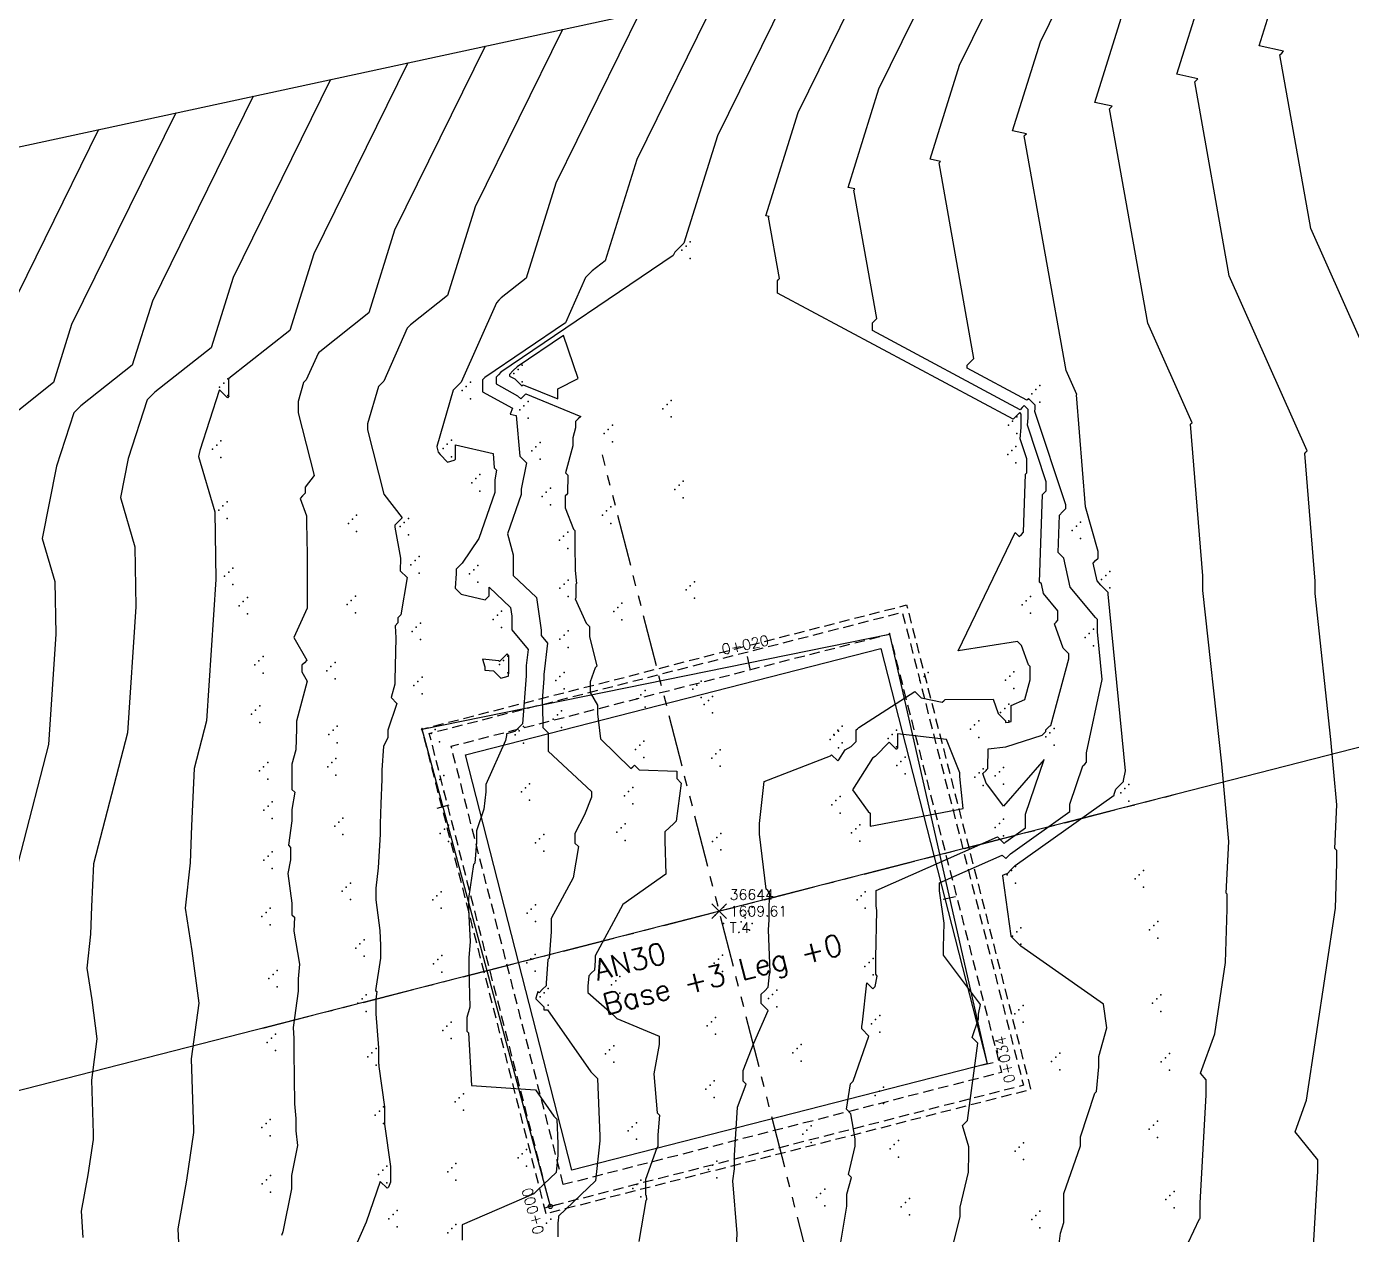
# Model space of a CAD drawing. Header units: metres. Extents: x 419582 to 423558, y 4805372 to 4807539.
# Drawn here: x 420382.8 to 420414.82, y 4805704.14 to 4805733.32 of the extents above; entities that cross this region are included whole.
import ezdxf

# ---------------------------------------------------------------- set-up
doc = ezdxf.new("R2010")
doc.units = ezdxf.units.M
doc.linetypes.add('HIDDEN', pattern=[0.375, 0.25, -0.125])
doc.linetypes.add('PHANTOM', pattern=[2.5, 1.25, -0.25, 0.25, -0.25, 0.25, -0.25])
for name, color, linetype in [('_pieds', 253, 'HIDDEN'), ('C-ROAD-CNTR-N', 92, 'Continuous'), ('C-ROAD-STAN', 11, 'Continuous'), ('C-ROAD-STAN-MAJR', 11, 'Continuous'), ('C-ROAD-STAN-MINR', 11, 'Continuous'), ('C-TINN', 4, 'Continuous'), ('C-TINN-BNDY', 110, 'Continuous'), ('C-TOPO-MAJR', 9, 'Continuous'), ('C-TOPO-MINR', 8, 'Continuous'), ('LS', 7, 'Continuous'), ('V-NODE', 1, 'Continuous'), ('V-NODE-TEXT', 11, 'Continuous')]:
    doc.layers.add(name, color=color, linetype=linetype)
doc.styles.get("Standard").update_dxf_attribs({"font": 'simplex.shx'})

# ---------------------------------------------------------------- blocks, each defined once
blk = doc.blocks.new('AN30 +3 +0')
at = {"linetype": 'PHANTOM', "flags": 128}
for points in [[(0, -11.38231219258159), (0, 11.38231219723821)], [(-11.38231219508452, 2.793967723846436e-09), (11.38231219508452, 2.793967723846436e-09)]]:
    blk.add_lwpolyline(points, dxfattribs=at)
at = {"flags": 128}
blk.add_lwpolyline([(-4.998852019547485, -5.177232140675187), (-4.998852019547485, 5.1772321453318), (5.355612266052049, 5.1772321453318), (5.355612266052049, -5.177232140675187)], close=True, dxfattribs=at)
at = {"layer": 'LS', "insert": (-3.273187459330074, -0.3826381992548704), "char_height": 0.5157699281218149, "width": 9.13591657892082, "attachment_point": 1}
blk.add_mtext('AN30\\PBase +3 Leg +0', dxfattribs=at)
blk = doc.blocks.new('*U67')
at = {"color": 0, "linetype": 'ByBlock', "lineweight": -2, "transparency": 16777216}
for p, q in [((-0.7071067811865476, -0.7071067811865476), (0.7071067811865476, 0.7071067811865476)), ((-0.7071067811865476, 0.7071067811865476), (0.7071067811865476, -0.7071067811865476))]:
    blk.add_line(p, q, dxfattribs=at)
blk = doc.blocks.new('AeccTickTriangle')
at = {"color": 0, "linetype": 'ByBlock', "lineweight": -2}
blk.add_lwpolyline([(3.05311331771918e-16, 0.6666666666666667), (-0.5773502691896256, -0.333333333333333), (0.5773502691896257, -0.3333333333333335)], close=True, dxfattribs=at)
at = {"color": 0, "linetype": 'ByBlock', "lineweight": -2, "const_width": 0.0625}
blk.add_lwpolyline([(-0.03125, 0, 1), (0.03125, 0, 1)], format="xyb", close=True, dxfattribs=at)
blk = doc.blocks.new('AeccTickLine')
blk.add_line((0, -0.5), (0, 0.5))

msp = doc.modelspace()

# ---------------------------------------------------------------- linework, layer by layer
at = {"color": 31, "lineweight": 30, "true_color": 0xffbd7a, "elevation": 1718.013}
msp.add_lwpolyline([(423449.834, 4807399.592), (423130.593, 4807500.114), (421950.92, 4806612.998), (421795.045, 4806430.988), (421305.015, 4806147.038), (421305.015, 4806147.038), (420630.083, 4805770.97), (419765.157, 4805549.54), (419617.356, 4805580.088)], dxfattribs=at)
at = {"elevation": 1609.61, "flags": 128}
msp.add_lwpolyline([(420395.9813417965, 4805705.694745731), (420393.4133123474, 4805715.725705575), (420403.4442721914, 4805718.293735024), (420406.0123016404, 4805708.26277518)], close=True, dxfattribs=at)
at = {"layer": '_pieds', "elevation": 1609.61, "flags": 128}
for points in [[(420395.3571249745, 4805704.64093702), (420392.3595036369, 4805716.349922397), (420404.0684890132, 4805719.347543734), (420407.0661103509, 4805707.638558358)], [(420395.4611611115, 4805704.816571806), (420392.535138422, 4805716.245886261), (420403.9644528763, 4805719.171908949), (420406.8904755659, 4805707.742594495)], [(420395.7732695225, 4805705.34347616), (420393.0620427773, 4805715.933777849), (420403.6523444654, 4805718.645004594), (420406.3635712106, 4805708.054702906)]]:
    msp.add_lwpolyline(points, close=True, dxfattribs=at)
at = {"layer": 'C-ROAD-CNTR-N', "color": 92, "linetype": 'Continuous', "lineweight": -3, "flags": 128}
msp.add_lwpolyline([(420395.4611611115, 4805704.816571806), (420392.3595036369, 4805716.349922397), (420403.6523444654, 4805718.645004594), (420406.0123016404, 4805708.26277518)], dxfattribs=at)
at = {"layer": 'C-ROAD-STAN', "color": 11, "linetype": 'Continuous', "lineweight": -3}
msp.add_circle((420395.4611611115, 4805704.816571806), 0.05, dxfattribs=at)
at = {"layer": 'C-TINN', "color": 4, "linetype": 'Continuous', "lineweight": -3}
for p in [(420398.64, 4805727.92, 1609.08), (420398.74, 4805728.02, 1609.08), (420398.84, 4805728.12, 1609.08), (420398.84, 4805727.72, 1609.08), (420394.68, 4805725.04, 1610.32), (420394.78, 4805725.14, 1610.32), (420387.57, 4805724.71, 1603.99), (420387.67, 4805724.81, 1603.99), (420393.53, 4805724.73, 1607.12), (420394.58, 4805724.94, 1610.32), (420394.78, 4805724.74, 1610.32), (420407.29, 4805724.65, 1612.68), (420387.47, 4805724.61, 1603.99), (420387.67, 4805724.41, 1603.99), (420393.33, 4805724.53, 1607.12), (420393.43, 4805724.63, 1607.12), (420393.53, 4805724.33, 1607.12), (420407.09, 4805724.45, 1612.68), (420407.19, 4805724.55, 1612.68), (420394.72, 4805724.06, 1608.15), (420394.82, 4805724.16, 1608.15), (420394.92, 4805724.26, 1608.15), (420398.18, 4805724.09, 1609.47), (420398.28, 4805724.19, 1609.47), (420398.38, 4805724.29, 1609.47), (420407.29, 4805724.25, 1612.68), (420394.92, 4805723.86, 1608.15), (420396.96, 4805723.69, 1609.51), (420398.38, 4805723.89, 1609.47), (420406.53, 4805723.69, 1609.35), (420406.63, 4805723.79, 1609.35), (420406.73, 4805723.89, 1609.35), (420396.76, 4805723.49, 1609.51), (420396.86, 4805723.59, 1609.51), (420406.73, 4805723.49, 1609.35), (420387.3, 4805723.11, 1604.18), (420387.4, 4805723.21, 1604.18), (420387.5, 4805723.31, 1604.18), (420392.87, 4805723.13, 1607.09), (420392.97, 4805723.23, 1607.09), (420393.07, 4805723.33, 1607.09), (420395.01, 4805723.07, 1608.46), (420395.11, 4805723.17, 1608.46), (420395.21, 4805723.27, 1608.46), (420396.96, 4805723.29, 1609.51), (420406.61, 4805723.08, 1609.45), (420406.71, 4805723.18, 1609.45), (420387.5, 4805722.91, 1604.18), (420393.07, 4805722.93, 1607.09), (420395.21, 4805722.87, 1608.46), (420406.51, 4805722.98, 1609.45), (420406.71, 4805722.78, 1609.45), (420393.66, 4805722.4, 1606.44), (420393.76, 4805722.5, 1606.44), (420393.56, 4805722.3, 1606.44), (420393.76, 4805722.1, 1606.44), (420395.36, 4805722.07, 1608.8), (420395.46, 4805722.17, 1608.8), (420398.47, 4805722.14, 1609.46), (420398.57, 4805722.24, 1609.46), (420398.67, 4805722.34, 1609.46), (420387.65, 4805721.84, 1604.05), (420395.26, 4805721.97, 1608.8), (420395.46, 4805721.77, 1608.8), (420398.67, 4805721.94, 1609.46), (420387.45, 4805721.64, 1604.05), (420387.55, 4805721.74, 1604.05), (420387.65, 4805721.44, 1604.05), (420390.78, 4805721.52, 1605.5), (420392.03, 4805721.44, 1606.07), (420396.72, 4805721.52, 1609.5), (420396.82, 4805721.62, 1609.5), (420396.92, 4805721.72, 1609.5), (420390.58, 4805721.32, 1605.5), (420390.68, 4805721.42, 1605.5), (420390.78, 4805721.12, 1605.5), (420391.83, 4805721.24, 1606.07), (420391.93, 4805721.34, 1606.07), (420395.88, 4805721.11, 1608.9), (420396.92, 4805721.32, 1609.5), (420408.07, 4805721.15, 1612.75), (420408.17, 4805721.25, 1612.75), (420408.27, 4805721.35, 1612.75), (420392.03, 4805721.04, 1606.07), (420395.68, 4805720.91, 1608.9), (420395.78, 4805721.01, 1608.9), (420408.27, 4805720.95, 1612.75), (420392.29, 4805720.52, 1606.12), (420395.88, 4805720.71, 1608.9), (420387.79, 4805720.24, 1604.11), (420392.09, 4805720.32, 1606.12), (420392.19, 4805720.42, 1606.12), (420393.61, 4805720.2, 1607.32), (420393.71, 4805720.3, 1607.32), (420408.98, 4805720.16, 1613.17), (420387.59, 4805720.04, 1604.11), (420387.69, 4805720.14, 1604.11), (420387.79, 4805719.84, 1604.11), (420392.29, 4805720.12, 1606.12), (420393.51, 4805720.1, 1607.32), (420393.71, 4805719.9, 1607.32), (420395.79, 4805719.85, 1608.9), (420395.89, 4805719.95, 1608.9), (420398.94, 4805719.91, 1609.53), (420408.78, 4805719.96, 1613.17), (420408.88, 4805720.06, 1613.17), (420388.14, 4805719.53, 1604.27), (420390.75, 4805719.56, 1605.49), (420395.69, 4805719.75, 1608.9), (420395.89, 4805719.55, 1608.9), (420398.74, 4805719.71, 1609.53), (420398.84, 4805719.81, 1609.53), (420398.94, 4805719.51, 1609.53), (420407.06, 4805719.55, 1610.51), (420408.98, 4805719.76, 1613.17), (420387.94, 4805719.33, 1604.27), (420388.04, 4805719.43, 1604.27), (420390.55, 4805719.36, 1605.49), (420390.65, 4805719.46, 1605.49), (420394.28, 4805719.2, 1606.65), (420396.99, 4805719.19, 1609.55), (420397.09, 4805719.29, 1609.55), (420397.19, 4805719.39, 1609.55), (420406.86, 4805719.35, 1610.51), (420406.96, 4805719.45, 1610.51), (420388.14, 4805719.13, 1604.27), (420390.75, 4805719.16, 1605.49), (420392.32, 4805718.91, 1606.22), (420394.08, 4805719, 1606.65), (420394.18, 4805719.1, 1606.65), (420397.19, 4805718.99, 1609.55), (420407.06, 4805719.15, 1610.51), (420392.12, 4805718.71, 1606.22), (420392.22, 4805718.81, 1606.22), (420394.28, 4805718.8, 1606.65), (420395.79, 4805718.62, 1608.64), (420395.89, 4805718.72, 1608.64), (420408.38, 4805718.56, 1611.63), (420408.48, 4805718.66, 1611.63), (420408.58, 4805718.76, 1611.63), (420392.32, 4805718.51, 1606.22), (420395.69, 4805718.52, 1608.64), (420395.89, 4805718.32, 1608.64), (420408.58, 4805718.36, 1611.63), (420388.42, 4805718, 1604.72), (420388.52, 4805718.1, 1604.72), (420390.26, 4805717.96, 1605.18), (420394.23, 4805717.91, 1605.94), (420394.33, 4805718.01, 1605.94), (420394.43, 4805718.11, 1605.94), (420388.32, 4805717.9, 1604.72), (420388.52, 4805717.7, 1604.72), (420390.06, 4805717.76, 1605.18), (420390.16, 4805717.86, 1605.18), (420392.36, 4805717.6, 1606.26), (420394.43, 4805717.71, 1605.94), (420395.69, 4805717.62, 1608.69), (420395.79, 4805717.72, 1608.69), (420404.49, 4805717.62, 1609.76), (420404.59, 4805717.72, 1609.76), (420406.56, 4805717.63, 1609.58), (420406.66, 4805717.73, 1609.58), (420390.26, 4805717.56, 1605.18), (420392.16, 4805717.4, 1606.26), (420392.26, 4805717.5, 1606.26), (420395.59, 4805717.52, 1608.69), (420395.79, 4805717.32, 1608.69), (420397.75, 4805717.28, 1609.55), (420398.9, 4805717.31, 1609.54), (420399, 4805717.41, 1609.54), (420399.1, 4805717.51, 1609.54), (420404.39, 4805717.52, 1609.76), (420404.59, 4805717.32, 1609.76), (420406.46, 4805717.53, 1609.58), (420406.66, 4805717.33, 1609.58), (420392.36, 4805717.2, 1606.26), (420397.55, 4805717.08, 1609.55), (420397.65, 4805717.18, 1609.55), (420399.1, 4805717.11, 1609.54), (420399.28, 4805717.04, 1609.25), (420399.38, 4805717.14, 1609.25), (420406.54, 4805716.95, 1609.94), (420388.24, 4805716.71, 1604.57), (420388.34, 4805716.81, 1604.57), (420388.44, 4805716.91, 1604.57), (420395.63, 4805716.69, 1608.5), (420395.73, 4805716.79, 1608.5), (420397.75, 4805716.88, 1609.55), (420399.18, 4805716.94, 1609.25), (420399.38, 4805716.74, 1609.25), (420406.34, 4805716.75, 1609.94), (420406.44, 4805716.85, 1609.94), (420388.44, 4805716.51, 1604.57), (420390.21, 4805716.32, 1605.38), (420390.31, 4805716.42, 1605.38), (420392.68, 4805716.34, 1606.53), (420392.78, 4805716.44, 1606.53), (420394.71, 4805716.31, 1607.06), (420394.81, 4805716.41, 1607.06), (420395.53, 4805716.59, 1608.5), (420395.73, 4805716.39, 1608.5), (420402.41, 4805716.32, 1609.62), (420402.51, 4805716.42, 1609.62), (420403.82, 4805716.32, 1610.86), (420405.61, 4805716.35, 1610.48), (420405.71, 4805716.45, 1610.48), (420405.81, 4805716.55, 1610.48), (420406.54, 4805716.55, 1609.94), (420407.63, 4805716.36, 1611.12), (420390.11, 4805716.22, 1605.38), (420390.31, 4805716.02, 1605.38), (420392.58, 4805716.24, 1606.53), (420392.78, 4805716.04, 1606.53), (420394.61, 4805716.21, 1607.06), (420394.81, 4805716.01, 1607.06), (420397.72, 4805716.06, 1609.45), (420402.22, 4805716.1, 1609.75), (420402.31, 4805716.22, 1609.62), (420402.32, 4805716.2, 1609.75), (420402.42, 4805716.3, 1609.75), (420402.51, 4805716.02, 1609.62), (420403.62, 4805716.12, 1610.86), (420403.72, 4805716.22, 1610.86), (420405.81, 4805716.15, 1610.48), (420407.43, 4805716.16, 1611.12), (420407.53, 4805716.26, 1611.12), (420397.52, 4805715.86, 1609.45), (420397.62, 4805715.96, 1609.45), (420399.46, 4805715.75, 1609.51), (420399.56, 4805715.85, 1609.51), (420402.42, 4805715.9, 1609.75), (420403.82, 4805715.92, 1610.86), (420404.03, 4805715.67, 1611.9), (420407.63, 4805715.96, 1611.12), (420388.53, 4805715.44, 1604.68), (420388.63, 4805715.54, 1604.68), (420390.08, 4805715.44, 1605.47), (420390.18, 4805715.54, 1605.47), (420390.28, 4805715.64, 1605.47), (420397.72, 4805715.66, 1609.45), (420399.36, 4805715.65, 1609.51), (420399.56, 4805715.45, 1609.51), (420403.83, 4805715.47, 1611.9), (420403.93, 4805715.57, 1611.9), (420405.92, 4805715.39, 1610.75), (420406.41, 4805715.42, 1611.85), (420388.43, 4805715.34, 1604.68), (420388.63, 4805715.14, 1604.68), (420390.28, 4805715.24, 1605.47), (420392.69, 4805715.03, 1606.62), (420392.79, 4805715.13, 1606.62), (420392.89, 4805715.23, 1606.62), (420394.96, 4805715.03, 1607.32), (420404.03, 4805715.27, 1611.9), (420405.72, 4805715.19, 1610.75), (420405.82, 4805715.29, 1610.75), (420406.21, 4805715.22, 1611.85), (420406.31, 4805715.32, 1611.85), (420392.89, 4805714.83, 1606.62), (420394.76, 4805714.83, 1607.32), (420394.86, 4805714.93, 1607.32), (420397.25, 4805714.74, 1608.36), (420397.35, 4805714.84, 1608.36), (420397.45, 4805714.94, 1608.36), (420402.46, 4805714.72, 1610.75), (420405.92, 4805714.99, 1610.75), (420406.41, 4805715.02, 1611.85), (420409.24, 4805714.81, 1613.15), (420409.34, 4805714.91, 1613.15), (420409.44, 4805715.01, 1613.15), (420388.54, 4805714.39, 1604.74), (420388.64, 4805714.49, 1604.74), (420388.74, 4805714.59, 1604.74), (420394.96, 4805714.63, 1607.32), (420397.45, 4805714.54, 1608.36), (420402.26, 4805714.52, 1610.75), (420402.36, 4805714.62, 1610.75), (420409.44, 4805714.61, 1613.15), (420388.74, 4805714.19, 1604.74), (420390.35, 4805714.1, 1605.57), (420390.45, 4805714.2, 1605.57), (420402.46, 4805714.32, 1610.75), (420406.31, 4805714.07, 1610.5), (420406.41, 4805714.17, 1610.5), (420390.25, 4805714, 1605.57), (420390.45, 4805713.8, 1605.57), (420392.8, 4805713.83, 1606.7), (420392.9, 4805713.93, 1606.7), (420393, 4805714.03, 1606.7), (420395.3, 4805713.8, 1607.63), (420397.07, 4805713.86, 1608.5), (420397.17, 4805713.96, 1608.5), (420397.27, 4805714.06, 1608.5), (420399.58, 4805713.83, 1609.6), (420402.74, 4805713.84, 1610.74), (420402.84, 4805713.94, 1610.74), (420402.94, 4805714.04, 1610.74), (420406.21, 4805713.97, 1610.5), (420406.41, 4805713.77, 1610.5), (420393, 4805713.63, 1606.7), (420395.1, 4805713.6, 1607.63), (420395.2, 4805713.7, 1607.63), (420397.27, 4805713.66, 1608.5), (420399.38, 4805713.63, 1609.6), (420399.48, 4805713.73, 1609.6), (420399.58, 4805713.43, 1609.6), (420402.94, 4805713.64, 1610.74), (420388.54, 4805713.18, 1604.8), (420388.64, 4805713.28, 1604.8), (420388.74, 4805713.38, 1604.8), (420395.3, 4805713.4, 1607.63), (420388.74, 4805712.98, 1604.8), (420406.5, 4805712.83, 1613.07), (420406.6, 4805712.93, 1613.07), (420406.7, 4805713.03, 1613.07), (420409.69, 4805712.83, 1613.21), (420409.79, 4805712.93, 1613.21), (420390.53, 4805712.53, 1605.69), (420390.63, 4805712.63, 1605.69), (420406.7, 4805712.63, 1613.07), (420409.59, 4805712.73, 1613.21), (420409.79, 4805712.53, 1613.21), (420390.43, 4805712.43, 1605.69), (420390.63, 4805712.23, 1605.69), (420392.62, 4805712.22, 1606.7), (420392.72, 4805712.32, 1606.7), (420392.82, 4805712.42, 1606.7), (420402.87, 4805712.22, 1610.83), (420402.97, 4805712.32, 1610.83), (420403.07, 4805712.42, 1610.83), (420388.59, 4805711.92, 1604.7), (420388.69, 4805712.02, 1604.7), (420392.82, 4805712.02, 1606.7), (420394.9, 4805711.9, 1607.64), (420395, 4805712, 1607.64), (420395.1, 4805712.1, 1607.64), (420399.44, 4805711.85, 1609.61), (420399.54, 4805711.95, 1609.61), (420399.64, 4805712.05, 1609.61), (420400.14, 4805711.85, 1609.84), (420400.24, 4805711.95, 1609.84), (420400.27, 4805711.89, 1609.83), (420400.34, 4805712.05, 1609.84), (420403.07, 4805712.02, 1610.83), (420388.49, 4805711.82, 1604.7), (420388.69, 4805711.62, 1604.7), (420395.1, 4805711.7, 1607.64), (420399.64, 4805711.65, 1609.61), (420400.07, 4805711.69, 1609.83), (420400.17, 4805711.79, 1609.83), (420400.34, 4805711.65, 1609.84), (420406.83, 4805711.55, 1613.02), (420410.04, 4805711.6, 1613.37), (420410.14, 4805711.7, 1613.37), (420390.96, 4805711.26, 1605.79), (420400.27, 4805711.49, 1609.83), (420406.63, 4805711.35, 1613.02), (420406.73, 4805711.45, 1613.02), (420409.94, 4805711.5, 1613.37), (420410.14, 4805711.3, 1613.37), (420390.76, 4805711.06, 1605.79), (420390.86, 4805711.16, 1605.79), (420392.84, 4805710.88, 1606.68), (420395.09, 4805710.9, 1607.69), (420399.62, 4805710.89, 1609.68), (420406.83, 4805711.15, 1613.02), (420390.96, 4805710.86, 1605.79), (420392.64, 4805710.68, 1606.68), (420392.74, 4805710.78, 1606.68), (420394.89, 4805710.7, 1607.69), (420394.99, 4805710.8, 1607.69), (420399.42, 4805710.69, 1609.68), (420399.52, 4805710.79, 1609.68), (420403.06, 4805710.61, 1610.96), (420403.16, 4805710.71, 1610.96), (420403.26, 4805710.81, 1610.96), (420388.66, 4805710.32, 1604.69), (420388.76, 4805710.42, 1604.69), (420388.86, 4805710.52, 1604.69), (420392.84, 4805710.48, 1606.68), (420395.09, 4805710.5, 1607.69), (420397.04, 4805710.27, 1609.56), (420397.14, 4805710.37, 1609.56), (420399.62, 4805710.49, 1609.68), (420403.26, 4805710.41, 1610.96), (420388.86, 4805710.12, 1604.69), (420391.01, 4805709.93, 1605.89), (420395.31, 4805709.98, 1608.06), (420395.41, 4805710.08, 1608.06), (420396.94, 4805710.17, 1609.56), (420397.14, 4805709.97, 1609.56), (420400.83, 4805709.94, 1610.06), (420400.93, 4805710.04, 1610.06), (420410.21, 4805709.93, 1613.41), (420390.81, 4805709.73, 1605.89), (420390.91, 4805709.83, 1605.89), (420395.21, 4805709.88, 1608.06), (420395.41, 4805709.68, 1608.06), (420400.73, 4805709.84, 1610.06), (420400.93, 4805709.64, 1610.06), (420406.88, 4805709.67, 1612.33), (420410.01, 4805709.73, 1613.41), (420410.11, 4805709.83, 1613.41), (420391.01, 4805709.53, 1605.89), (420393.06, 4805709.27, 1606.77), (420399.35, 4805709.28, 1609.63), (420399.45, 4805709.38, 1609.63), (420403.32, 4805709.33, 1611.1), (420403.42, 4805709.43, 1611.1), (420406.68, 4805709.47, 1612.33), (420406.78, 4805709.57, 1612.33), (420406.88, 4805709.27, 1612.33), (420410.21, 4805709.53, 1613.41), (420388.82, 4805708.98, 1604.76), (420392.86, 4805709.07, 1606.77), (420392.96, 4805709.17, 1606.77), (420399.25, 4805709.18, 1609.63), (420399.45, 4805708.98, 1609.63), (420403.22, 4805709.23, 1611.1), (420403.42, 4805709.03, 1611.1), (420388.62, 4805708.78, 1604.76), (420388.72, 4805708.88, 1604.76), (420391.25, 4805708.63, 1605.97), (420393.06, 4805708.87, 1606.77), (420396.99, 4805708.7, 1608.4), (420401.42, 4805708.63, 1610.38), (420401.52, 4805708.73, 1610.38), (420388.82, 4805708.58, 1604.76), (420391.05, 4805708.43, 1605.97), (420391.15, 4805708.53, 1605.97), (420396.79, 4805708.5, 1608.4), (420396.89, 4805708.6, 1608.4), (420401.32, 4805708.53, 1610.38), (420401.52, 4805708.33, 1610.38), (420407.57, 4805708.32, 1612.58), (420407.67, 4805708.42, 1612.58), (420407.77, 4805708.52, 1612.58), (420410.22, 4805708.31, 1613.67), (420410.32, 4805708.41, 1613.67), (420410.42, 4805708.51, 1613.67), (420391.25, 4805708.23, 1605.97), (420396.99, 4805708.3, 1608.4), (420407.77, 4805708.12, 1612.58), (420410.42, 4805708.11, 1613.67), (420399.32, 4805707.75, 1609.78), (420399.42, 4805707.85, 1609.78), (420403.51, 4805707.7, 1611.31), (420393.26, 4805707.44, 1606.89), (420393.36, 4805707.54, 1606.89), (420399.22, 4805707.65, 1609.78), (420399.42, 4805707.45, 1609.78), (420403.31, 4805707.5, 1611.31), (420403.41, 4805707.6, 1611.31), (420391.33, 4805707.12, 1605.99), (420391.43, 4805707.22, 1605.99), (420393.16, 4805707.34, 1606.89), (420393.36, 4805707.14, 1606.89), (420403.51, 4805707.3, 1611.31), (420388.49, 4805706.72, 1604.68), (420388.59, 4805706.82, 1604.68), (420388.69, 4805706.92, 1604.68), (420391.23, 4805707.02, 1605.99), (420391.43, 4805706.82, 1605.99), (420397.44, 4805706.74, 1608.67), (420397.54, 4805706.84, 1608.67), (420401.76, 4805706.76, 1610.62), (420410.03, 4805706.78, 1613.65), (420410.13, 4805706.88, 1613.65), (420388.69, 4805706.52, 1604.68), (420397.34, 4805706.64, 1608.67), (420397.54, 4805706.44, 1608.67), (420401.56, 4805706.56, 1610.62), (420401.66, 4805706.66, 1610.62), (420403.87, 4805706.41, 1611.3), (420409.93, 4805706.68, 1613.65), (420410.13, 4805706.48, 1613.65), (420394.78, 4805706.09, 1606.25), (420394.88, 4805706.19, 1606.25), (420401.76, 4805706.36, 1610.62), (420403.67, 4805706.21, 1611.3), (420403.77, 4805706.31, 1611.3), (420406.69, 4805706.15, 1612.46), (420406.79, 4805706.25, 1612.46), (420406.89, 4805706.35, 1612.46), (420391.51, 4805705.79, 1605.95), (420393.08, 4805705.75, 1606.76), (420393.18, 4805705.85, 1606.76), (420394.68, 4805705.99, 1606.25), (420394.88, 4805705.79, 1606.25), (420399.38, 4805705.81, 1609.84), (420399.48, 4805705.91, 1609.84), (420403.87, 4805706.01, 1611.3), (420406.89, 4805705.95, 1612.46), (420388.6, 4805705.46, 1604.77), (420388.7, 4805705.56, 1604.77), (420391.31, 4805705.59, 1605.95), (420391.41, 4805705.69, 1605.95), (420392.98, 4805705.65, 1606.76), (420393.18, 4805705.45, 1606.76), (420397.65, 4805705.45, 1608.94), (420399.28, 4805705.71, 1609.84), (420399.48, 4805705.51, 1609.84), (420388.5, 4805705.36, 1604.77), (420388.7, 4805705.16, 1604.77), (420391.51, 4805705.39, 1605.95), (420397.45, 4805705.25, 1608.94), (420397.55, 4805705.35, 1608.94), (420401.99, 4805705.13, 1610.83), (420402.09, 4805705.23, 1610.83), (420410.53, 4805705.18, 1613.77), (420397.65, 4805705.05, 1608.94), (420401.89, 4805705.03, 1610.83), (420402.09, 4805704.83, 1610.83), (420403.94, 4805704.81, 1611.42), (420404.04, 4805704.91, 1611.42), (420404.14, 4805705.01, 1611.42), (420410.33, 4805704.98, 1613.77), (420410.43, 4805705.08, 1613.77), (420391.56, 4805704.52, 1606.27), (420391.66, 4805704.62, 1606.27), (420391.76, 4805704.72, 1606.27), (420395.47, 4805704.51, 1607.9), (420404.14, 4805704.61, 1611.42), (420407.09, 4805704.5, 1612.82), (420407.19, 4805704.6, 1612.82), (420407.29, 4805704.7, 1612.82), (420410.53, 4805704.78, 1613.77), (420391.76, 4805704.32, 1606.27), (420392.98, 4805704.18, 1606.93), (420393.08, 4805704.28, 1606.93), (420393.18, 4805704.38, 1606.93), (420395.27, 4805704.31, 1607.9), (420395.37, 4805704.41, 1607.9), (420407.29, 4805704.3, 1612.82)]:
    msp.add_point(p, dxfattribs=at)
at = {"layer": 'C-TINN-BNDY', "color": 110, "linetype": 'Continuous', "lineweight": -3, "flags": 128}
msp.add_lwpolyline([(419987.22, 4805626.86), (420067.42, 4805642.58), (420130.36, 4805657.89), (420174.19, 4805669.18), (420298.87, 4805712.34), (420443.91, 4805743.65), (420493.5, 4805756.98)], dxfattribs=at)
at = {"layer": 'C-TOPO-MAJR', "color": 9, "linetype": 'Continuous', "lineweight": -3, "flags": 128}
for points, elevation in [([(420399.9602542373, 4805703.836016949), (420399.977745098, 4805704.159313725), (420399.8694949495, 4805705.432424243), (420399.9066666667, 4805705.725384615), (420399.9066666667, 4805706.043333333), (420399.9804761905, 4805707.216904762), (420400.19, 4805707.772666667), (420400.1166666666, 4805707.846), (420400.1166666666, 4805708.099333333), (420400.3725333334, 4805708.758), (420400.7234883721, 4805709.547906976), (420400.5513953488, 4805709.72), (420400.5513953488, 4805709.775813953), (420400.5547368421, 4805709.942631579), (420400.6389473684, 4805710.026842105), (420400.7231578947, 4805710.111052631), (420400.7578260869, 4805710.41826087), (420400.7690909091, 4805710.479090909), (420400.7285714286, 4805711.501428572), (420400.7488888889, 4805711.742121212), (420400.7488888889, 4805712.077474747), (420400.7666666667, 4805712.368222222), (420400.7127472528, 4805712.449120879), (420400.6775824176, 4805712.484285714), (420400.5121739131, 4805713.809130435), (420400.5121739131, 4805714.07), (420400.6269354839, 4805715.0825), (420402.23, 4805715.705), (420402.255, 4805715.73), (420402.405, 4805715.58), (420402.43, 4805715.605), (420402.5839534884, 4805715.850000001), (420402.73, 4805715.928333333), (420402.8501612903, 4805716.050645161), (420402.8501612903, 4805716.328064516), (420402.8808064516, 4805716.358709677), (420402.9114516129, 4805716.389354839), (420404.2656363636, 4805717.258181818), (420404.422, 4805717.101818183), (420404.93, 4805716.996666667), (420404.9633333334, 4805717.03), (420404.9966666667, 4805717.063333333), (420406.1566666667, 4805717.072666666), (420406.2811111111, 4805716.727777778), (420406.4588888889, 4805716.55), (420406.4588888889, 4805716.505555555), (420406.5359162304, 4805716.514502618), (420406.5852542373, 4805716.530169492), (420406.590338983, 4805716.535254237), (420406.590338983, 4805716.914915254), (420406.5954237288, 4805716.92), (420406.9245454545, 4805717.065454545), (420407.0533658536, 4805717.541024391), (420407.0533658536, 4805717.859073171), (420407.0123902439, 4805717.900048781), (420406.8406451613, 4805718.371290323), (420406.7503225806, 4805718.461612904), (420405.3164, 4805718.241599999), (420406.6916037736, 4805721.096509434), (420406.7878301887, 4805721.000283019), (420406.8397169812, 4805721.052169812), (420406.8916037736, 4805721.104056604), (420406.9366666667, 4805722.508333334), (420406.9533333334, 4805722.525), (420406.97, 4805722.541666667), (420406.97, 4805722.875), (420406.8087616099, 4805723.362198142), (420406.8393093093, 4805723.638348348), (420406.8393093093, 4805723.96027027), (420406.8002702703, 4805723.999309309), (420406.7197897898, 4805723.918828829), (420406.6393093094, 4805723.838348349), (420400.9483333334, 4805726.884333333), (420400.9483333334, 4805727.182111111), (420400.9738888889, 4805727.207666666), (420400.9994444444, 4805727.233222222), (420400.7340129032, 4805728.720670968), (420400.7399483871, 4805728.726606452), (420400.745883871, 4805728.732541936), (420400.6674305862, 4805728.749687087), (420401.4476691542, 4805731.248681592), (420403.2307833033, 4805734.868517135)], 1610), ([(420413.888735363, 4805703.710913349), (420414.0021739131, 4805705.666086957), (420414.0021739131, 4805705.944347826), (420413.452306338, 4805706.61568662), (420413.7326262626, 4805707.384393939), (420414.4308526012, 4805712.023193642), (420414.4585632184, 4805713.112672414), (420414.4585632184, 4805713.418994253), (420414.411724138, 4805713.465833333), (420414.4636095506, 4805714.51636236), (420414.3200835655, 4805716.099902507), (420413.9383798882, 4805719.627094972), (420413.9383798882, 4805719.924860335), (420413.6859215686, 4805723.009320262), (420413.716248366, 4805723.039647059), (420413.7465751634, 4805723.069973856), (420411.8637142857, 4805727.299478992), (420411.0275612904, 4805731.985187097), (420411.0657548387, 4805732.023380646), (420411.1039483871, 4805732.061574194), (420410.5991185544, 4805732.171899515), (420411.2001567164, 4805734.096940299)], 1615), ([(420393.8878304561, 4805732.851640041), (420391.695181592, 4805728.400422886), (420391.0714563107, 4805726.402718447), (420389.8864440079, 4805725.466797642), (420389.8666011788, 4805725.446954813), (420389.8467583497, 4805725.427111984), (420389.5609265176, 4805724.784185303), (420389.528658147, 4805724.751916933), (420389.4963897764, 4805724.719648562), (420389.3641935484, 4805724.262645161), (420389.3641935484, 4805723.992967742), (420389.7501986755, 4805722.476953642), (420389.5375757576, 4805722.198030302), (420389.5375757576, 4805722.046515151), (420389.4754545455, 4805721.984393939), (420389.4133333333, 4805721.922272728), (420389.5696551724, 4805721.499310345), (420389.5696551724, 4805721.36137931), (420389.5764028777, 4805720.931510791), (420389.5881300813, 4805720.592357724), (420389.5820491803, 4805719.428278689), (420389.5820491803, 4805719.267622951), (420389.2581818182, 4805718.558181818), (420389.5791304348, 4805718.014782608), (420389.5182608695, 4805717.953913043), (420389.4573913044, 4805717.893043478), (420389.4573913044, 4805717.73652174), (420389.5819672131, 4805717.509180328), (420389.3265432098, 4805716.543703703), (420389.3265432098, 4805716.356049382), (420389.3065714285, 4805715.850857142), (420389.2173417722, 4805715.499493671), (420389.2173417722, 4805715.261518987), (420389.217260274, 4805714.892739726), (420389.2884931507, 4805714.821506849), (420389.2130120482, 4805714.405180722), (420389.2130120482, 4805714.130481928), (420389.1322077922, 4805713.541038961), (420389.1841558442, 4805713.489090909), (420389.1841558442, 4805713.192987014), (420389.1197752809, 4805712.856404494), (420389.2172727273, 4805712.144242424), (420389.2172727273, 4805711.865454545), (420389.2778787879, 4805711.804848485), (420389.2597247707, 4805711.465871559), (420389.3954545454, 4805710.672181818), (420389.36375, 4805710.315916667), (420389.36375, 4805710.01925), (420389.2426548672, 4805709.139292036), (420389.2623140496, 4805708.870909091), (420389.2623140496, 4805708.550247934), (420389.2754263566, 4805707.294573643), (420389.3104580152, 4805706.944427481), (420389.3104580152, 4805706.642137405), (420389.3501574803, 4805706.285669291), (420389.2087288136, 4805705.565847457), (420389.2087288136, 4805705.243813559), (420388.9949514563, 4805704.206504854), (420388.9635555556, 4805704.115481481)], 1605), ([(420384.5448776088, 4805730.834762948), (420381.9426940298, 4805725.552164179)], 1600)]:
    msp.add_lwpolyline(points, dxfattribs=dict(at, elevation=elevation))
at = {"layer": 'C-TOPO-MAJR', "color": 9, "linetype": 'Continuous', "lineweight": -3, "elevation": 1610, "flags": 128}
msp.add_lwpolyline([(420394.7711520738, 4805724.639723502), (420394.7858986175, 4805724.654470046), (420394.8006451613, 4805724.66921659), (420395.6412345679, 4805724.325185185), (420395.6412345679, 4805724.567160494), (420396.1352941177, 4805724.819999999), (420395.7761290323, 4805725.857419355), (420394.655, 4805725.098999999), (420394.565, 4805725.009000001), (420394.475, 4805724.919000001), (420394.475, 4805724.879000001), (420394.6006451613, 4805724.810230415), (420394.7711520738, 4805724.639723502)], close=True, dxfattribs=at)
at = {"layer": 'C-TOPO-MINR', "color": 8, "linetype": 'Continuous', "lineweight": -3, "flags": 128}
for points, elevation in [([(420416.5295816993, 4805722.388928105), (420413.8351428571, 4805728.441495799), (420413.0862709677, 4805732.638090323), (420413.130916129, 4805732.682735484), (420413.1755612904, 4805732.727380645), (420412.5854561481, 4805732.856342001), (420413.1506542288, 4805734.66659204), (420414.4423267199, 4805737.288769647)], 1616), ([(420407.5989247311, 4805702.688494624), (420407.7837614679, 4805704.172844036), (420407.866, 4805704.428842105), (420407.866, 4805704.753052631), (420407.8625301205, 4805705.129397591), (420408.2694957983, 4805706.281260504), (420408.2694957983, 4805706.499747898), (420408.6178504673, 4805707.554766355), (420408.6571028038, 4805707.594018692), (420408.7140366972, 4805708.193211009), (420408.7140366972, 4805708.439082569), (420408.9034939759, 4805709.132289156), (420408.8217592593, 4805709.707222222), (420406.8314492754, 4805711.10710145), (420406.8285507247, 4805711.104202899), (420406.6343478261, 4805711.298405796), (420406.6314492754, 4805711.295507246), (420406.5972815534, 4805711.340873786), (420406.5972815534, 4805711.344757281), (420406.5974885845, 4805711.356118721), (420406.3928125, 4805712.8046875), (420406.3928125, 4805712.8171875), (420406.4921011673, 4805712.861050583), (420406.4975486381, 4805712.855603113), (420406.5948249027, 4805712.952879377), (420406.6921011673, 4805713.050155642), (420409.0798113208, 4805714.751132075), (420409.0798113208, 4805714.773773585), (420409.1210344827, 4805714.894975369), (420409.2136453202, 4805714.987586207), (420409.3062561576, 4805715.080197044), (420409.3062561576, 4805715.109753694), (420409.3551315789, 4805715.340592105), (420408.9358441558, 4805719.605454545), (420408.9358441558, 4805719.649610389), (420408.757922078, 4805719.827532467), (420408.670075188, 4805719.933796993), (420408.5735714286, 4805720.360714286), (420408.6330952381, 4805720.420238095), (420408.6926190476, 4805720.479761905), (420408.6926190476, 4805720.641666667), (420408.3936734694, 4805721.717755103), (420408.1721960784, 4805724.423699346), (420408.1763790849, 4805724.427882353), (420408.1805620915, 4805724.43206536), (420407.9208571428, 4805725.015445379), (420406.9101419355, 4805730.679380645), (420406.9354322581, 4805730.704670968), (420406.9607225807, 4805730.729961291), (420406.6264433672, 4805730.803014544), (420407.2991616915, 4805732.957636816), (420408.8365550116, 4805736.078643391)], 1613), ([(420405.1988288289, 4805703.931171171), (420405.3621428572, 4805704.564428572), (420405.3621428572, 4805704.798714286), (420405.5621153846, 4805705.645769231), (420405.5717241379, 4805706.094482759), (420405.5717241379, 4805706.253103449), (420405.418, 4805706.77), (420405.478, 4805706.83), (420405.538, 4805706.89), (420405.7897058824, 4805708.762058823), (420405.6544117647, 4805708.897352941), (420405.8053658537, 4805709.351951219), (420405.8053658537, 4805709.459268292), (420405.8562043796, 4805709.696423357), (420404.9613592233, 4805710.884563107), (420404.9613592233, 4805711.082621359), (420404.9719178082, 4805711.662054794), (420404.8615625, 4805712.443080357), (420404.8615625, 4805712.634151786), (420406.3792607004, 4805713.30463035), (420406.4625291828, 4805713.221361867), (420406.5208949416, 4805713.279727626), (420406.5792607004, 4805713.338093385), (420408.0118867924, 4805714.358679245), (420408.0118867924, 4805714.532264151), (420408.3279310345, 4805715.461477832), (420408.3712807882, 4805715.504827586), (420408.4146305419, 4805715.54817734), (420408.4146305419, 4805715.774778325), (420408.7893421053, 4805717.544539474), (420408.6761038961, 4805718.696363636), (420408.6761038961, 4805719.00025974), (420408.6280519481, 4805719.048311688), (420408.0234586466, 4805719.779661654), (420407.8648660714, 4805720.48125), (420407.7318303572, 4805720.614285715), (420407.7609090909, 4805721.520454546), (420407.8381818182, 4805721.597727273), (420407.9154545455, 4805721.675), (420407.9154545455, 4805721.765909091), (420407.1678947368, 4805724.024736842), (420407.1756456456, 4805724.094804805), (420407.1756456456, 4805724.176486487), (420407.0164864865, 4805724.335645646), (420406.9960660661, 4805724.315225225), (420406.9756456457, 4805724.294804805), (420405.5316666667, 4805725.067666667), (420405.5316666667, 4805725.143222222), (420405.6127777778, 4805725.224333333), (420405.6938888889, 4805725.305444445), (420404.8514322581, 4805730.02647742), (420404.8702709678, 4805730.045316129), (420404.8891096775, 4805730.064154839), (420404.6401057735, 4805730.118572058), (420405.3486641791, 4805732.387985075), (420406.9679644422, 4805735.675267972)], 1612), ([(420402.3869767442, 4805703.423023256), (420402.6230508475, 4805704.824237288), (420402.6230508475, 4805705.108983051), (420402.7338297872, 4805705.51212766), (420402.6614893617, 4805705.584468085), (420402.8273529412, 4805706.27617647), (420402.8273529412, 4805706.452647058), (420402.723768116, 4805707.057391305), (420402.6136231884, 4805707.167536232), (420402.7133333333, 4805707.776666666), (420402.78, 4805707.843333333), (420403.1561111111, 4805708.932777778), (420402.9838888888, 4805709.105), (420402.9838888888, 4805709.160555556), (420402.9998076923, 4805709.269423077), (420403.1057142857, 4805710.215714286), (420403.2485714286, 4805710.072857143), (420403.2771428571, 4805710.101428571), (420403.3057142857, 4805710.13), (420403.3598540146, 4805710.382554744), (420403.3254368932, 4805710.428252427), (420403.3254368932, 4805710.820485436), (420403.346347032, 4805711.967990867), (420403.3303125, 4805712.081473214), (420403.3303125, 4805712.451116071), (420406.2664202335, 4805713.748210116), (420406.4275097276, 4805713.587120622), (420406.4469649805, 4805713.606575875), (420406.4664202334, 4805713.626031128), (420406.9439622641, 4805713.966226415), (420406.9439622641, 4805714.290754717), (420407.3938709677, 4805715.613548387), (420406.41, 4805714.484814814), (420406.0313636364, 4805714.996818182), (420405.9859090909, 4805715.042272727), (420405.9086363636, 4805715.274090909), (420405.9859090909, 4805715.351363636), (420406.0086363636, 4805715.374090909), (420406.0313636364, 4805715.396818181), (420406.0377372263, 4805715.872919708), (420406.4678534031, 4805715.922879581), (420407.3394915254, 4805716.199661017), (420407.4293220339, 4805716.289491525), (420407.4293220339, 4805716.330169491), (420407.5191525424, 4805716.42), (420407.5544155844, 4805716.435584416), (420407.9899512195, 4805718.043463415), (420407.9899512195, 4805718.166390244), (420407.8514146341, 4805718.304926829), (420407.6375, 4805718.891875), (420407.68125, 4805718.935625), (420407.725, 4805718.979375), (420407.725, 4805719.204375), (420407.3768421052, 4805719.625526316), (420407.3246875, 4805719.85625), (420407.2809375, 4805719.9), (420407.3487878788, 4805722.01439394), (420407.3957575758, 4805722.061363637), (420407.4427272727, 4805722.108333333), (420407.4427272727, 4805722.320454545), (420406.9883281733, 4805723.693467492), (420407.0074774775, 4805723.866576577), (420407.0074774775, 4805724.068378379), (420406.9083783784, 4805724.167477477), (420406.8579279279, 4805724.117027028), (420406.8074774775, 4805724.066576577), (420403.24, 4805725.976), (420403.24, 4805726.162666667), (420403.2933333333, 4805726.216), (420403.3466666667, 4805726.269333334), (420402.7927225807, 4805729.373574194), (420402.8051096774, 4805729.38596129), (420402.8174967742, 4805729.398348387), (420402.6537681798, 4805729.434129572), (420403.3981666667, 4805731.818333333), (420405.0993738727, 4805735.271892554)], 1611), ([(420401.3621927338, 4805734.465141716), (420399.4971716418, 4805730.679029851), (420398.687675614, 4805728.086327813), (420398.6644400786, 4805728.067976424), (420398.5660117878, 4805727.969548133), (420398.4675834971, 4805727.871119843), (420398.4314285715, 4805727.789795918), (420394.264375, 4805724.970875), (420394.205625, 4805724.912125), (420394.146875, 4805724.853375001), (420394.146875, 4805724.688375), (420394.6651612903, 4805724.404700461), (420394.7435023041, 4805724.326359447), (420394.8043317972, 4805724.38718894), (420394.8651612903, 4805724.448018434), (420396.195, 4805723.903750001), (420396.1325, 4805723.84125), (420396.07, 4805723.778750001), (420396.07, 4805723.62875), (420396.0071428572, 4805723.383142857), (420396.0071428572, 4805723.188857143), (420395.8261971831, 4805722.541830986), (420395.8825352113, 4805722.485492958), (420395.8771428572, 4805722.041428572), (420395.8485714286, 4805722.012857143), (420395.82, 4805721.984285714), (420395.82, 4805721.698571428), (420396.02, 4805721.178333334), (420396.0533333333, 4805721.145), (420396.0533333333, 4805720.811666667), (420396.0616666666, 4805720.178333334), (420396.09, 4805719.863846154), (420396.0746153846, 4805719.848461539), (420396.0746153846, 4805719.51), (420396.0592307692, 4805719.494615384), (420396.3251648351, 4805718.905934066), (420396.4042857143, 4805718.826813187), (420396.4042857143, 4805718.585054945), (420396.5862637363, 4805717.869010989), (420396.5467032967, 4805717.82945055), (420396.4244186046, 4805717.489302325), (420396.4244186046, 4805717.233488373), (420396.5966666667, 4805716.928095238), (420396.5966666667, 4805716.718571428), (420396.6721052632, 4805716.111052631), (420397.4085321101, 4805715.397614679), (420397.4498165137, 4805715.438899083), (420397.4911009175, 4805715.480183487), (420397.6085321101, 4805715.362752294), (420398.5129565218, 4805715.335130435), (420398.5129565218, 4805715.157739131), (420398.6242608696, 4805715.046434782), (420398.4977419355, 4805714.121935484), (420398.4461290323, 4805714.070322581), (420398.2290909091, 4805713.864545454), (420398.2290909091, 4805713.646363636), (420398.2474774775, 4805712.844684685), (420397.2086792453, 4805712.108113208), (420396.545, 4805710.874583334), (420396.545, 4805710.757916667), (420396.5260962567, 4805710.528716578), (420396.4560427807, 4805710.458663101), (420396.3859893048, 4805710.388609625), (420396.3688, 4805710.1364), (420396.3688, 4805709.987066667), (420396.964137931, 4805709.460344828), (420397.0675862069, 4805709.356896551), (420398.0924390244, 4805708.934146342), (420398.0924390244, 4805708.729268293), (420397.9595652174, 4805708.017391304), (420398.0394594594, 4805707.08081081), (420398.0989189189, 4805707.021351351), (420398.058974359, 4805706.549487179), (420398.058974359, 4805706.262307692), (420398.0307692307, 4805706.234102564), (420397.7586666667, 4805705.467333334), (420397.7586666667, 4805705.094), (420397.772, 4805705.080666667), (420397.7803448276, 4805704.974827586), (420397.7734482759, 4805704.967931034), (420397.7665517242, 4805704.961034482), (420397.594, 4805703.967)], 1609), ([(420399.4936021644, 4805734.061766298), (420397.5466741293, 4805730.10937811), (420396.7836207881, 4805727.665425471), (420396.4699410609, 4805727.417681728), (420396.3911591356, 4805727.338899803), (420396.3123772102, 4805727.260117878), (420395.8242857143, 4805726.162244898), (420393.87375, 4805724.84275), (420393.84625, 4805724.81525), (420393.81875, 4805724.78775), (420393.81875, 4805724.49775), (420394.5466990291, 4805724.099320388), (420394.4865094339, 4805723.956698113), (420394.6357894737, 4805723.923157894), (420394.7253465347, 4805722.94019802), (420394.8798019802, 4805722.785742574), (420394.7515254237, 4805722.149661017), (420394.7515254237, 4805722.014067796), (420394.4221621622, 4805721.067297298), (420394.5578481012, 4805720.562531645), (420394.5621518987, 4805720.063291139), (420395.126, 4805719.53), (420395.2365326633, 4805718.738693467), (420395.2365326633, 4805718.610050251), (420395.3913333333, 4805718.422814814), (420395.2989454546, 4805717.668036363), (420395.2989454546, 4805717.567672727), (420395.2598159509, 4805717.050122699), (420395.28, 4805716.5275), (420395.28, 4805716.388611111), (420395.4105555555, 4805716.258055556), (420395.4037288136, 4805715.813728813), (420396.4573076923, 4805714.840384616), (420396.4573076923, 4805714.701923077), (420396.2883561644, 4805714.276438356), (420396.0527586207, 4805713.825517242), (420396.0527586207, 4805713.595632184), (420396.1378160919, 4805713.510574713), (420396.008372093, 4805712.753023256), (420395.4825, 4805711.775625), (420395.4825, 4805711.450625001), (420395.4298395722, 4805710.812139038), (420395.4132620321, 4805710.795561497), (420395.396684492, 4805710.778983957), (420395.3581081081, 4805710.212972973), (420395.3581081081, 4805710.148108108), (420395.2743243243, 4805710.064324325), (420395.1905405406, 4805709.98054054), (420395.1581081082, 4805710.012972973), (420395.11, 4805709.851627907), (420395.11, 4805709.833023256), (420395.3006976744, 4805709.642325581), (420395.3048717948, 4805709.57025641), (420395.3924309392, 4805709.564309392), (420396.4346511628, 4805708.070232558), (420396.5974418605, 4805707.90744186), (420396.6589256198, 4805706.515413223), (420396.6589256198, 4805706.404669421), (420396.5519330855, 4805705.438698885), (420395.6603846154, 4805704.581153846), (420395.6511881188, 4805704.448613862), (420395.6412871287, 4805704.438712871), (420395.6412871287, 4805704.078316832)], 1608), ([(420397.6250115949, 4805733.658390879), (420395.5961766169, 4805729.539726368), (420394.8795659624, 4805727.244523129), (420394.2754420432, 4805726.767387033), (420394.2163064833, 4805726.708251473), (420394.1571709234, 4805726.649115914), (420393.3053354633, 4805724.733067093), (420393.2091693291, 4805724.636900959), (420393.1130031949, 4805724.540734825), (420392.7190322581, 4805723.178774194), (420392.7190322581, 4805723.167161291), (420392.7516981132, 4805723.038867924), (420392.7958823529, 4805722.980882353), (420392.9782352941, 4805722.798529412), (420393.1378461539, 4805722.842769231), (420393.1516923077, 4805722.856615384), (420393.1655384615, 4805722.870461538), (420393.1655384615, 4805723.215076923), (420394.0743859649, 4805723.010877193), (420394.1065346535, 4805722.658019802), (420394.1619801981, 4805722.602574257), (420394.1159322034, 4805722.374237288), (420394.1159322034, 4805722.069152542), (420393.7281818182, 4805720.954545454), (420393.3313333333, 4805720.358666667), (420393.258, 4805720.285333334), (420393.1846666667, 4805720.211999999), (420393.1846666667, 4805720.105333333), (420393.1638181818, 4805719.753818181), (420393.3056363636, 4805719.612000001), (420393.8867164179, 4805719.470149253), (420393.934477612, 4805719.517910448), (420393.982238806, 4805719.565671642), (420393.982238806, 4805719.774626866), (420394.4993333333, 4805719.285555555), (420394.5279899498, 4805719.08040201), (420394.5279899498, 4805718.750753769), (420394.9246666667, 4805718.270962963), (420394.8771272727, 4805717.882581818), (420394.8771272727, 4805717.636763636), (420394.7896428572, 4805716.479642857), (420394.695, 4805716.385), (420394.6003571429, 4805716.290357143), (420394.4028301887, 4805716.236037736), (420394.4028301887, 4805716.190754717), (420394.3754545454, 4805716.076363636), (420393.9051428572, 4805715.012857143), (420393.9051428572, 4805714.83), (420393.8516129032, 4805714.417096774), (420393.6774193548, 4805713.891290323), (420393.6774193548, 4805713.62032258), (420393.6382978723, 4805713.109787234), (420393.6063829787, 4805713.077872341), (420393.4838297872, 4805712.254042554), (420393.4838297872, 4805711.981702127), (420393.5266666667, 4805711.22), (420393.4895049505, 4805710.822970297), (420393.4895049505, 4805710.54970297), (420393.5175, 4805709.627499999), (420393.4433333334, 4805709.37875969), (420393.4433333334, 4805709.050077519), (420393.4789922481, 4805709.014418605), (420393.5527350427, 4805707.741196581), (420395.0996132597, 4805707.636132597), (420395.5462790697, 4805706.995813954), (420395.6160465116, 4805706.926046512), (420395.6423966942, 4805706.32946281), (420395.6423966942, 4805706.053429752), (420395.596542751, 4805705.63944238), (420395.1481818182, 4805705.208181818), (420395.1027272727, 4805705.162727273), (420395.0572727273, 4805705.117272727), (420393.3308247423, 4805704.374948453), (420393.3308247423, 4805704.003814434)], 1607), ([(420410.7308232446, 4805703.646101695), (420411.1472833724, 4805704.516065574), (420411.1526697893, 4805704.521451991), (420411.1580562061, 4805704.526838408), (420411.1580562061, 4805704.90529274), (420411.3088100686, 4805707.503615561), (420411.3088100686, 4805707.873409611), (420411.1723767606, 4805708.039982394), (420411.5171380471, 4805708.98540404), (420411.7762283237, 4805710.706719653), (420411.809137931, 4805712.000603448), (420411.809137931, 4805712.364396552), (420411.7910344828, 4805712.3825), (420411.8526544943, 4805713.630126405), (420411.6822005571, 4805715.510766016), (420411.2288826815, 4805719.69972067), (420411.2288826815, 4805720.053351955), (420410.9290588235, 4805723.716509804), (420410.9463137255, 4805723.733764706), (420410.9635686274, 4805723.751019608), (420409.8922857143, 4805726.157462185), (420408.9688516129, 4805731.332283871), (420409.0005935484, 4805731.364025806), (420409.0323354839, 4805731.395767742), (420408.6127809608, 4805731.48745703), (420409.249659204, 4805733.527288557)], 1614), ([(420395.7564210255, 4805733.25501546), (420393.6456791045, 4805728.970074627), (420392.9755111365, 4805726.823620788), (420392.0809430255, 4805726.117092337), (420392.041453831, 4805726.077603143), (420392.0019646366, 4805726.038113949), (420391.4331309904, 4805724.758626198), (420391.368913738, 4805724.694408946), (420391.3046964856, 4805724.630191693), (420391.0416129032, 4805723.720709677), (420391.0416129032, 4805723.580064517), (420391.4372327044, 4805722.026289308), (420391.8764912281, 4805721.449824561), (420391.7887719298, 4805721.362105263), (420391.7010526316, 4805721.274385965), (420391.7010526316, 4805721.225263158), (420391.8364516129, 4805720.47483871), (420391.8347619048, 4805720.175238095), (420391.9966666666, 4805720.013333334), (420391.8468493151, 4805719.105890411), (420391.7769863014, 4805719.036027397), (420391.7769863014, 4805718.915479451), (420391.7071232877, 4805718.845616438), (420391.7265384615, 4805718.551346154), (420391.7025925926, 4805717.534814815), (420391.7025925926, 4805717.438518519), (420391.6134090909, 4805717.110454545), (420391.7543181818, 4805716.969545455), (420391.533826087, 4805716.322956522), (420391.533826087, 4805716.138608696), (420391.4300000001, 4805715.939999999), (420391.3906956522, 4805715.358869565), (420391.3906956522, 4805715.143217391), (420391.3673333334, 4805714.539904762), (420391.3442477876, 4805714.05920354), (420391.3442477876, 4805713.811415929), (420391.2960396039, 4805712.998316832), (420391.2407920792, 4805712.504158416), (420391.2407920792, 4805712.226930694), (420391.3430769231, 4805711.481538462), (420391.3564044944, 4805711.123146067), (420391.3564044944, 4805710.81752809), (420391.2369620253, 4805710.034430379), (420391.2648101266, 4805710.006582278), (420391.24125, 4805709.8225), (420391.24125, 4805709.4725), (420391.310375, 4805708.6465), (420391.310375, 4805708.2615), (420391.317875, 4805708.254000001), (420391.3122826087, 4805708.200978261), (420391.4492222222, 4805707.221333333), (420391.4492222222, 4805706.825777778), (420391.4527272727, 4805706.807402598), (420391.4514285714, 4805706.806103896), (420391.4501298702, 4805706.804805195), (420391.6007407408, 4805705.781358025), (420391.6007407408, 4805705.406049383), (420391.5490625, 4805705.2853125), (420391.5334375, 4805705.2696875), (420391.5178125, 4805705.2540625), (420391.3490625, 4805705.4228125), (420391.008, 4805704.433999999), (420390.671552795, 4805703.667391304)], 1606), ([(420392.0192398866, 4805732.448264623), (420389.7446840796, 4805727.830771144), (420389.1674014849, 4805725.981816106), (420387.6919449901, 4805724.816502946), (420387.6917485265, 4805724.816306483), (420387.6915520629, 4805724.81611002), (420387.6887220447, 4805724.809744408), (420387.6884025559, 4805724.80942492), (420387.6880830671, 4805724.809105431), (420387.6867741935, 4805724.804580645), (420387.6867741935, 4805724.405870968), (420387.6905960265, 4805724.390860927), (420387.6610526316, 4805724.352105264), (420387.4715789473, 4805724.541578948), (420387.4663157894, 4805724.536315789), (420387.4610526316, 4805724.531052632), (420386.9888183981, 4805723.076312451), (420386.9600432432, 4805722.931945946), (420387.3533991228, 4805721.597894737), (420387.3771895425, 4805719.967145969), (420387.1514419087, 4805716.547396266), (420386.8542666666, 4805715.396466667), (420386.7882646421, 4805714.012451193), (420386.7589293362, 4805713.114411134), (420386.6389429175, 4805712.023128964), (420386.7982073434, 4805710.991490281), (420386.9633766233, 4805709.725584416), (420386.7856289978, 4805708.384605544), (420386.8394143167, 4805706.663947939), (420386.8394143167, 4805706.60494577), (420386.665106383, 4805705.455021277), (420386.4564948453, 4805704.278865979), (420386.5017575758, 4805703.423212121)], 1604), ([(420390.1506493172, 4805732.044889204), (420387.7941865671, 4805727.261119403), (420387.2633466591, 4805725.560913764), (420385.902826087, 4805724.486376811), (420385.8107971015, 4805724.394347826), (420385.7187681159, 4805724.302318841), (420385.2600317209, 4805722.889159397), (420385.0713945946, 4805721.942756757), (420385.421381579, 4805720.755789474), (420385.4425490196, 4805719.304836601), (420385.2416908714, 4805716.262126556), (420384.4231555556, 4805713.092022222), (420384.3739479393, 4805712.060173536), (420384.3520770878, 4805711.390642398), (420384.2626215644, 4805710.577040168), (420384.3813606912, 4805709.807904968), (420384.5045021645, 4805708.864112554), (420384.3719829425, 4805707.86434968), (420384.4120824295, 4805706.581518438), (420384.4120824295, 4805706.435748373), (420384.2821276596, 4805705.578425532), (420384.1265979381, 4805704.701546391), (420384.1603434344, 4805704.063616161)], 1603), ([(420388.2820587477, 4805731.641513785), (420385.8436890547, 4805726.691467661), (420385.3592918332, 4805725.140011422), (420384.1178019323, 4805724.159484702), (420384.0338244766, 4805724.075507246), (420383.9498470209, 4805723.991529791), (420383.5312450436, 4805722.702006345), (420383.1827459459, 4805720.953567568), (420383.4893640351, 4805719.91368421), (420383.5079084968, 4805718.642527233), (420383.331939834, 4805715.976856846), (420381.9920444444, 4805710.787577778)], 1602), ([(420386.4134681783, 4805731.238138366), (420383.8931915423, 4805726.121815921), (420383.4552370075, 4805724.719109081), (420382.3327777777, 4805723.832592593)], 1601)]:
    msp.add_lwpolyline(points, dxfattribs=dict(at, elevation=elevation))
for points, elevation in [([(420394.4553090909, 4805718.097127273), (420394.458, 4805718.119111111), (420394.4173239436, 4805718.168309859), (420394.3257746479, 4805718.076760563), (420394.2342253521, 4805717.985211268), (420394.2173239436, 4805718.002112676), (420393.8207142857, 4805718.038571429), (420393.879375, 4805717.851875), (420393.879375, 4805717.776875), (420394.0825423729, 4805717.760508475), (420394.2622033898, 4805717.580847458), (420394.4396428571, 4805717.629642857), (420394.445, 4805717.635), (420394.4503571428, 4805717.640357143), (420394.4553090909, 4805717.705854545), (420394.4553090909, 4805718.097127273)], 1606), ([(420403.8482692308, 4805716.2325), (420403.8482692308, 4805715.886346154), (420403.8348076923, 4805715.872884615), (420403.8213461539, 4805715.859423077), (420403.6482692308, 4805716.0325), (420403.3089473684, 4805715.687105263), (420403.2397674419, 4805715.65), (420402.7578260869, 4805714.883043478), (420403.1394827586, 4805714.360517241), (420403.1843103449, 4805714.315689655), (420403.1843103449, 4805714.005344828), (420405.4314285715, 4805714.434285714), (420405.3526086956, 4805715.207391305), (420405.3526086956, 4805715.294347826), (420405.0314084507, 4805716.100985915), (420403.8482692308, 4805716.2325)], 1611)]:
    msp.add_lwpolyline(points, close=True, dxfattribs=dict(at, elevation=elevation))

# ---------------------------------------------------------------- block references
at = {"rotation": 14.35989259}
msp.add_blockref('AN30 +3 +0', (420399.54, 4805711.949999997, 1609.61), dxfattribs=at)
at = {"layer": 'C-ROAD-STAN', "color": 11, "linetype": 'Continuous', "lineweight": -3, "xscale": 0.02999999999999999, "yscale": 0.02999999999999999, "zscale": 0.02999999999999999}
for p in [(420403.6523444654, 4805718.645004594), (420392.3595036369, 4805716.349922397)]:
    msp.add_blockref('AeccTickTriangle', p, dxfattribs=at)
at = {"layer": 'C-ROAD-STAN-MAJR', "color": 11, "linetype": 'Continuous', "lineweight": -3, "xscale": 0.3, "yscale": 0.3, "zscale": 0.3}
for p, rotation in [((420400.2549629691, 4805717.954543274), 11.48795481410124), ((420406.0123016404, 4805708.26277518), 282.8061529834145), ((420395.4611611115, 4805704.816571806), 105.0523887261504)]:
    msp.add_blockref('AeccTickLine', p, dxfattribs=dict(at, rotation=rotation))
at = {"layer": 'C-ROAD-STAN-MINR', "color": 11, "linetype": 'Continuous', "lineweight": -3, "xscale": 0.3, "yscale": 0.3, "zscale": 0.3}
for p, rotation in [((420392.8641397452, 4805714.473459505), 105.0523887261504), ((420405.1004417332, 4805712.274347445), 282.8061529834145)]:
    msp.add_blockref('AeccTickLine', p, dxfattribs=dict(at, rotation=rotation))
at = {"layer": 'V-NODE', "xscale": 0.25, "yscale": 0.25, "zscale": 0.25}
msp.add_blockref('*U67', (420399.54, 4805711.95, 1609.61), dxfattribs=at)

# ---------------------------------------------------------------- texts
at = {"layer": 'C-ROAD-STAN-MAJR', "color": 11, "linetype": 'Continuous', "lineweight": -3, "char_height": 0.254}
for s, insert, attachment_point, rotation in [('0+020', (420400.1925257065, 4805718.261762802), 8, 11.487954814101258), ('0+034', (420406.3180035024, 4805708.332263464), 2, 102.8061529834145), ('0+000', (420395.1584176821, 4805704.735155187), 8, 105.0523887261504)]:
    msp.add_mtext(s, dxfattribs=dict(at, insert=insert, attachment_point=attachment_point, rotation=rotation))
at = {"layer": 'V-NODE-TEXT', "char_height": 0.25}
for s, insert, attachment_point in [('36644', (420399.7917766953, 4805712.225000001, 1609.61), 7), ('1609.61', (420399.7917766953, 4805711.95, 1609.61), 4), ('T.4', (420399.7917766953, 4805711.675, 1609.61), 1)]:
    msp.add_mtext(s, dxfattribs=dict(at, insert=insert, attachment_point=attachment_point))

doc.saveas('drawing.dxf')
